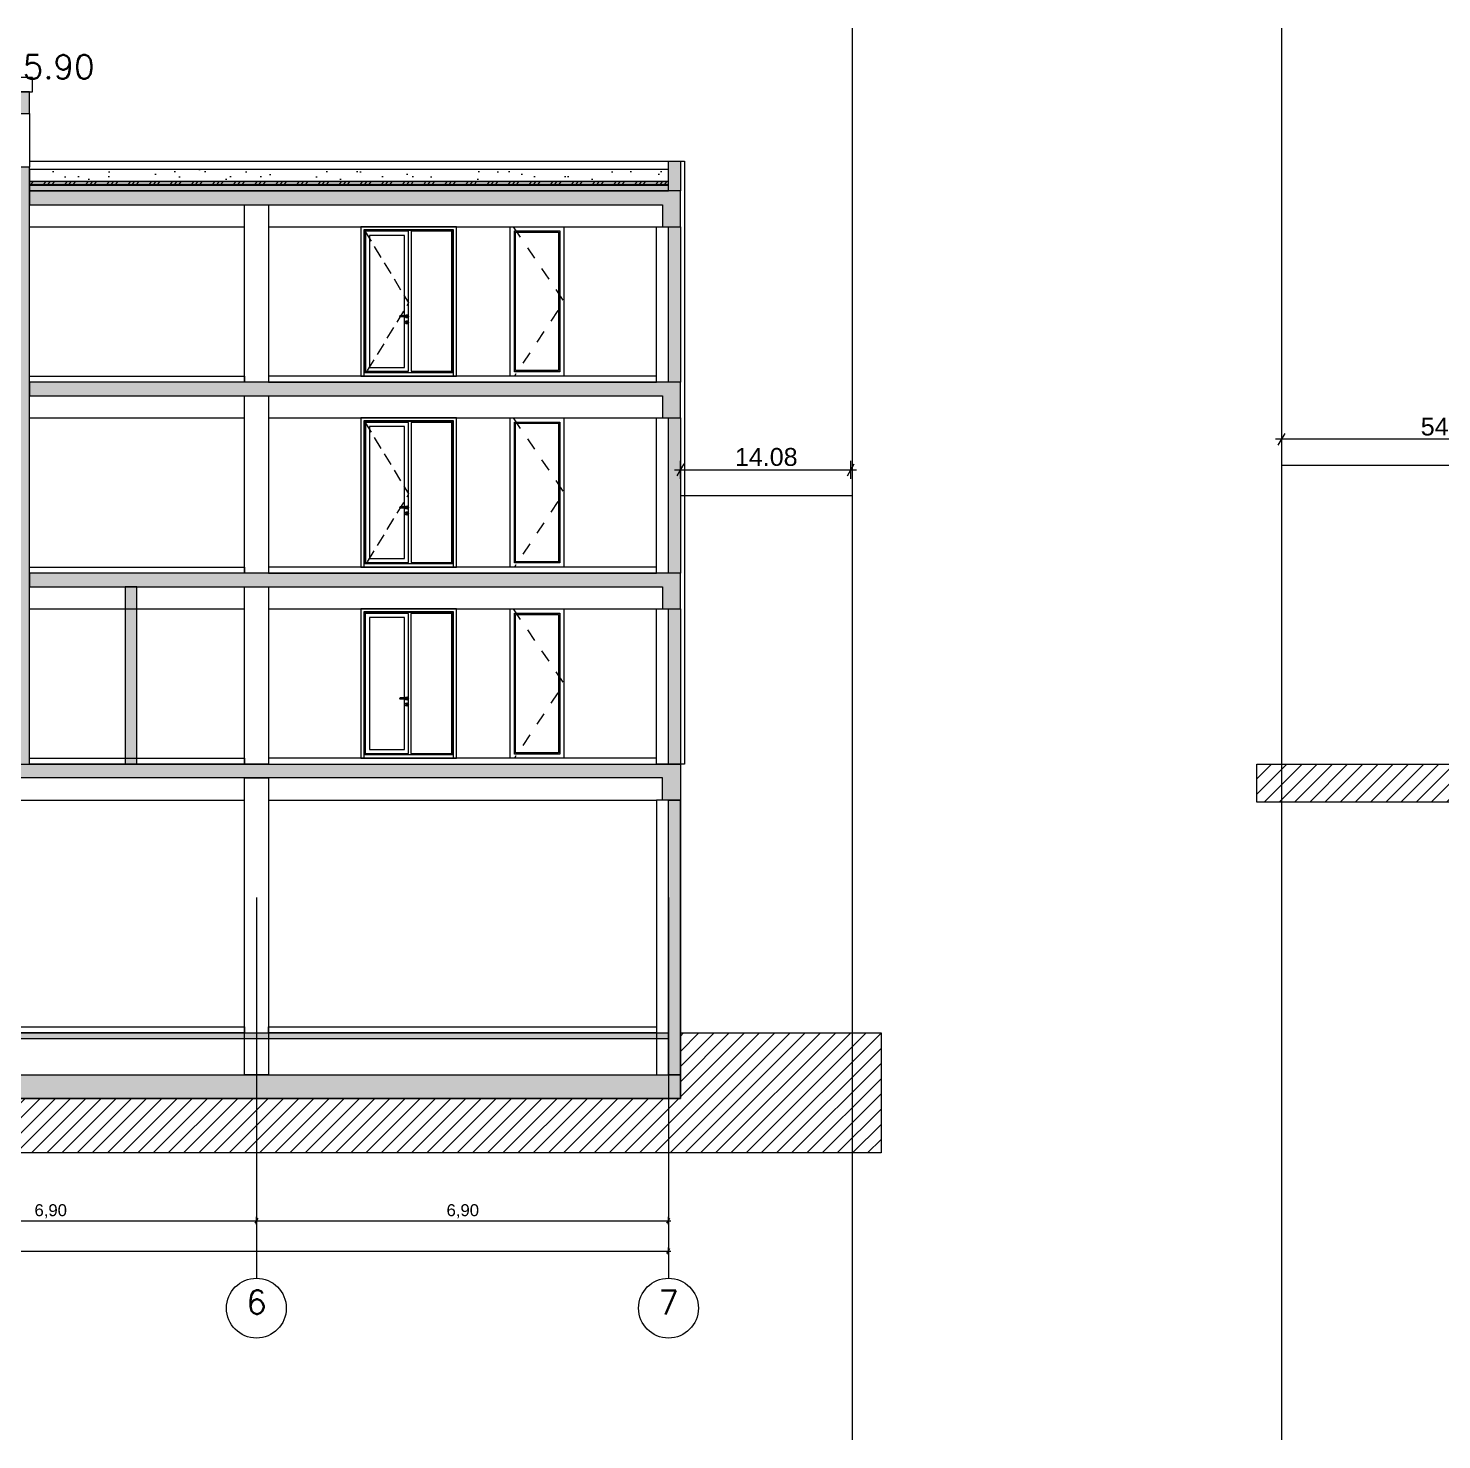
# Model space of a CAD drawing. Header units: metres. Extents: x 476297 to 476657, y 4620828 to 4621206.
# Drawn here: x 476564.01 to 476587.68, y 4621104.09 to 4621127.73 of the extents above; entities that cross this region are included whole.
import ezdxf

# ---------------------------------------------------------------- set-up
doc = ezdxf.new("R2010")
doc.units = ezdxf.units.M
doc.header["$MEASUREMENT"] = 0
doc.linetypes.add('Dashed', pattern=[0.423333, 0.211667, -0.211667])
doc.linetypes.add('Hidden Line', pattern=[0.3175, 0.211667, -0.105833])
for name, color, linetype in [('0_0 Architecture', 7, 'Continuous'), ('2D Drafting - General_Pen_No__250', 7, 'Continuous'), ('2D Drafting - General_Pen_No__250_Pen_No__7', 7, 'Continuous'), ('2D Drafting - General_Pen_No__7', 7, 'Continuous'), ('Annotation - Text_Pen_No__7', 7, 'Continuous'), ('gegmebi_Pen_No__7', 7, 'Continuous'), ('New2D Drafting - General_Pen_No__250', 7, 'Continuous'), ('New2D Drafting - General_Pen_No__250_Pen_No__7', 7, 'Continuous'), ('New2D Drafting - General_Pen_No__7', 7, 'Continuous'), ('Newgegmebi_Pen_No__7', 7, 'Continuous'), ('Newreg_nak', 7, 'Continuous'), ('NewStructural - Bearing', 7, 'Continuous'), ('zoma', 7, 'Continuous'), ('zoma_Pen_No__1', 7, 'Continuous'), ('zoma_Pen_No__5_Pen_No__5', 7, 'Continuous')]:
    doc.layers.add(name, color=color, linetype=linetype)
doc.styles.add('GENERATED_STYLE_2', font='arial.ttf')
doc.linetypes.add('Break', pattern='A,0,[1,A-1 áƒ¡áƒ\x90áƒ®áƒšáƒ˜ - áƒ›áƒ¨áƒ”áƒœáƒ”áƒ‘áƒšáƒ”áƒ‘áƒ¡1.Shx,S=0.015679,R=0,X=0,Y=0],-1.975557,0', length=1.975557)
doc.dimstyles.new('GENERATED_STYLE__1', dxfattribs={"dimtxt": 0.2, "dimasz": 0.064421, "dimexe": 0.18, "dimexo": 0.003, "dimgap": 0.09, "dimtad": 1, "dimtih": 1, "dimtoh": 1, "dimzin": 0, "dimdsep": 46, "dimtxsty": 'GENERATED_STYLE_2', "dimblk": 'ARROWHEAD_2', "dimblk1": 'ARROWHEAD_2', "dimblk2": 'ARROWHEAD_2', "dimcen": 0.09, "dimclrd": 142, "dimclre": 142, "dimclrt": 142, "dimadec": 0, "dimazin": 0, "dimtfac": 1, "dimtdec": 4, "dimtmove": 0, "dimatfit": 3, "dimfxl": 1, "dimtolj": 1, "dimtzin": 0, "dimarcsym": 0})
doc.dimstyles.new('GENERATED_STYLE__3', dxfattribs={"dimtxt": 0.3, "dimasz": 0.152, "dimexe": 0.18, "dimexo": 0.003, "dimgap": 0.09, "dimtad": 1, "dimtih": 1, "dimtoh": 1, "dimzin": 0, "dimdsep": 46, "dimtxsty": 'GENERATED_STYLE_2', "dimblk": 'ARROWHEAD_2', "dimblk1": 'ARROWHEAD_2', "dimblk2": 'ARROWHEAD_2', "dimcen": 0.09, "dimclrd": 1, "dimclre": 1, "dimclrt": 1, "dimadec": 0, "dimazin": 0, "dimtfac": 1, "dimtdec": 4, "dimtmove": 0, "dimatfit": 3, "dimfxl": 1, "dimtolj": 1, "dimtzin": 0, "dimarcsym": 0})
pattern_1 = [(45, (476844.52715, 4621385.79104), (-0.12727922, 0.12727922), [])]

# ---------------------------------------------------------------- blocks, each defined once
blk = doc.blocks.new('*D41', base_point=(476844.527, 4621385.791))
at = {"layer": 'zoma', "color": 142, "linetype": 'Continuous', "lineweight": 0, "transparency": 16777216}
for p, q in [((476533.355, 4621107.292), (476533.306, 4621107.207)), ((476533.331, 4621107.186), (476533.331, 4621107.313)), ((476574.706, 4621107.207), (476574.755, 4621107.292)), ((476574.731, 4621107.186), (476574.731, 4621107.313)), ((476533.289, 4621107.249), (476533.331, 4621107.249)), ((476533.331, 4621107.249), (476574.731, 4621107.249)), ((476574.731, 4621107.249), (476574.772, 4621107.249))]:
    blk.add_line(p, q, dxfattribs=at)
at = {"layer": 'zoma', "color": 142, "lineweight": 0, "transparency": 16777216, "insert": (476553.689, 4621107.289), "char_height": 0.2, "attachment_point": 7, "style": 'GENERATED_STYLE_2'}
blk.add_mtext('\\A1;{\\pql;\\fArial CYR|b0|i0|c204|p34;41,40}', dxfattribs=at)
blk = doc.blocks.new('ARROWHEAD_2')
at = {"color": 0, "linetype": 'Continuous', "lineweight": 0}
for p, q in [((0, 0), (-1, 0)), ((-0.38, -0.66), (0.38, 0.66))]:
    blk.add_line(p, q, dxfattribs=at)
blk = doc.blocks.new('*D46', base_point=(476844.527, 4621385.791))
at = {"layer": 'zoma', "color": 142, "linetype": 'Continuous', "lineweight": 0, "transparency": 16777216}
for p, q in [((476560.955, 4621107.8), (476560.906, 4621107.716)), ((476560.931, 4621107.694), (476560.931, 4621107.822)), ((476560.931, 4621107.758), (476567.831, 4621107.758)), ((476567.855, 4621107.8), (476567.806, 4621107.716)), ((476567.831, 4621107.694), (476567.831, 4621107.822))]:
    blk.add_line(p, q, dxfattribs=at)
at = {"layer": 'zoma', "color": 142, "lineweight": 0, "transparency": 16777216, "insert": (476564.115, 4621107.798), "char_height": 0.2, "attachment_point": 7, "style": 'GENERATED_STYLE_2'}
blk.add_mtext('\\A1;{\\pql;\\fArial CYR|b0|i0|c204|p34;6,90}', dxfattribs=at)
blk = doc.blocks.new('*D47', base_point=(476844.527, 4621385.791))
at = {"layer": 'zoma', "color": 142, "linetype": 'Continuous', "lineweight": 0, "transparency": 16777216}
for p, q in [((476567.855, 4621107.8), (476567.806, 4621107.716)), ((476567.831, 4621107.694), (476567.831, 4621107.822)), ((476567.831, 4621107.758), (476574.731, 4621107.758)), ((476574.706, 4621107.716), (476574.755, 4621107.8)), ((476574.731, 4621107.694), (476574.731, 4621107.822)), ((476574.731, 4621107.758), (476574.772, 4621107.758))]:
    blk.add_line(p, q, dxfattribs=at)
at = {"layer": 'zoma', "color": 142, "lineweight": 0, "transparency": 16777216, "insert": (476571.015, 4621107.798), "char_height": 0.2, "attachment_point": 7, "style": 'GENERATED_STYLE_2'}
blk.add_mtext('\\A1;{\\pql;\\fArial CYR|b0|i0|c204|p34;6,90}', dxfattribs=at)
blk = doc.blocks.new('*D100', base_point=(476844.527, 4621385.791))
at = {"layer": 'zoma', "color": 1, "linetype": 'Continuous', "lineweight": 0, "transparency": 16777216}
for p, q in [((476584.994, 4621120.844), (476584.896, 4621120.844)), ((476585.051, 4621120.944), (476584.936, 4621120.744)), ((476584.994, 4621120.994), (476584.994, 4621120.694)), ((476590.686, 4621120.844), (476584.994, 4621120.844)), ((476590.628, 4621120.744), (476590.743, 4621120.944)), ((476590.686, 4621120.994), (476590.686, 4621120.694)), ((476590.783, 4621120.844), (476590.686, 4621120.844))]:
    blk.add_line(p, q, dxfattribs=at)
at = {"layer": 'zoma', "color": 1, "lineweight": 0, "transparency": 16777216, "insert": (476587.327, 4621120.904), "char_height": 0.3, "attachment_point": 7, "style": 'GENERATED_STYLE_2'}
blk.add_mtext('\\A1;{\\pql;\\fArial CYR|b0|i0|c204|p34;54.31}', dxfattribs=at)
blk = doc.blocks.new('*D921', base_point=(476844.527, 4621385.791))
at = {"layer": 'zoma', "color": 1, "linetype": 'Continuous', "lineweight": 0, "transparency": 16777216}
for p, q in [((476574.833, 4621120.335), (476574.931, 4621120.335)), ((476574.988, 4621120.435), (476574.873, 4621120.235)), ((476574.931, 4621120.185), (476574.931, 4621120.485)), ((476574.931, 4621120.335), (476577.784, 4621120.335)), ((476577.726, 4621120.235), (476577.841, 4621120.435)), ((476577.784, 4621120.185), (476577.784, 4621120.485)), ((476577.784, 4621120.335), (476577.881, 4621120.335))]:
    blk.add_line(p, q, dxfattribs=at)
at = {"layer": 'zoma', "color": 1, "lineweight": 0, "transparency": 16777216, "insert": (476575.844, 4621120.395), "char_height": 0.3, "attachment_point": 7, "style": 'GENERATED_STYLE_2'}
blk.add_mtext('\\A1;{\\pql;\\fArial CYR|b0|i0|c204|p34;14.08}', dxfattribs=at)

msp = doc.modelspace()

# ---------------------------------------------------------------- hatches: boundary and pattern name
at = {"layer": '0_0 Architecture', "linetype": 'Continuous', "lineweight": 0}
h = msp.add_hatch(dxfattribs=at)
h.set_pattern_fill('CUT_STONE', style=0, pattern_type=2)
h.set_pattern_definition([(45, (476844.52715, 4621386.59104), (-0.25455844, 0.25455844), [0, -0.24, 0, -0.36]), (110, (476845.32715, 4621386.59104), (0.33828934, 0.12312725), [0, -0.176, 0, -0.304])])
h.paths.add_polyline_path([(476574.731, 4621125.363), (476564.031, 4621125.363), (476564.031, 4621125.163), (476574.731, 4621125.163)])
h = msp.add_hatch(dxfattribs=at)
h.set_pattern_fill('ALUMINUM', style=0, pattern_type=2)
h.set_pattern_definition([(45, (476844.52715, 4621385.79104), (-0.1767767, 0.1767767), []), (45, (476844.4918, 4621385.8264), (-0.1767767, 0.1767767), []), (45, (476844.45644, 4621385.86175), (-0.1767767, 0.1767767), [])])
h.paths.add_polyline_path([(476574.731, 4621125.163), (476564.031, 4621125.163), (476564.031, 4621125.113), (476574.731, 4621125.113)])
h = msp.add_hatch(dxfattribs=at)
h.set_pattern_fill('STRUCTURAL_CONCRETE', style=0, pattern_type=2)
h.set_pattern_definition([(0, (476844.52715, 4621385.79104), (0, 0.6235383), [0.06, -0.3]), (0, (476844.70715, 4621386.1028), (0, 0.6235383), [0.06, -0.3]), (60, (476844.52715, 4621385.79104), (-0.54, 0.3117692), [0.06, -0.3]), (60, (476844.88715, 4621385.79104), (-0.54, 0.3117692), [0.06, -0.3]), (120, (476844.58715, 4621385.79104), (0.54, 0.3117692), [0.06, -0.3]), (120, (476844.94715, 4621385.79104), (0.54, 0.3117692), [0.06, -0.3]), (0, (476844.52715, 4621385.85104), (0, 0.120000005), [0, -0.120000005, 0, -0.180000007]), (45, (476844.58715, 4621385.85104), (-0.084852817, 0.084852817), [0, -0.090000004, 0, -0.150000006])])
h.paths.add_polyline_path([(476574.731, 4621125.102), (476564.031, 4621125.102), (476564.031, 4621125.003), (476574.731, 4621125.003)])
msp.add_hatch(color=250, dxfattribs=at).paths.add_polyline_path([(476533.131, 4621109.803), (476533.131, 4621110.203), (476574.931, 4621110.203), (476574.931, 4621109.803)])
at = {"layer": '2D Drafting - General_Pen_No__250', "linetype": 'Continuous', "lineweight": 0}
for points in [[(476574.931, 4621124.403), (476574.931, 4621125.003), (476564.031, 4621125.003), (476564.031, 4621124.773), (476574.631, 4621124.773), (476574.631, 4621124.403)], [(476574.931, 4621121.203), (476574.931, 4621121.803), (476564.031, 4621121.803), (476564.031, 4621121.573), (476574.631, 4621121.573), (476574.631, 4621121.203)], [(476574.931, 4621118.003), (476574.931, 4621118.603), (476564.031, 4621118.603), (476564.031, 4621118.373), (476574.631, 4621118.373), (476574.631, 4621118.003)], [(476533.131, 4621115.403), (476574.931, 4621115.403), (476574.931, 4621115.173), (476574.931, 4621114.803), (476574.631, 4621114.803), (476574.631, 4621115.173), (476533.431, 4621115.173), (476533.431, 4621114.803), (476533.131, 4621114.803)], [(476533.331, 4621110.903), (476574.731, 4621110.903), (476574.731, 4621110.803), (476533.331, 4621110.803)]]:
    msp.add_hatch(color=7, dxfattribs=at).paths.add_polyline_path(points)
at = {"layer": '2D Drafting - General_Pen_No__250_Pen_No__7', "linetype": 'Continuous', "lineweight": 0}
msp.add_hatch(color=7, dxfattribs=at).paths.add_polyline_path([(476574.931, 4621125.003), (476574.731, 4621125.003), (476574.731, 4621125.503), (476574.931, 4621125.503)])
at = {"layer": 'New2D Drafting - General_Pen_No__250', "linetype": 'Continuous', "lineweight": 0}
for color, points in [(7, [(476564.031, 4621126.303), (476564.031, 4621126.664), (476563.831, 4621126.664), (476563.831, 4621126.303)]), (7, [(476564.031, 4621115.402), (476564.031, 4621125.403), (476563.831, 4621125.403), (476563.831, 4621115.402)]), (7, [(476574.731, 4621124.403), (476574.931, 4621124.403), (476574.931, 4621121.803), (476574.731, 4621121.803)]), (7, [(476574.731, 4621121.203), (476574.931, 4621121.203), (476574.931, 4621118.603), (476574.731, 4621118.603)]), (7, [(476565.631, 4621115.403), (476565.831, 4621115.403), (476565.831, 4621118.373), (476565.631, 4621118.373)]), (7, [(476574.731, 4621118.003), (476574.931, 4621118.003), (476574.931, 4621115.402), (476574.731, 4621115.402)]), (154, [(476574.731, 4621114.803), (476574.931, 4621114.803), (476574.931, 4621110.203), (476574.731, 4621110.203)])]:
    msp.add_hatch(color=color, dxfattribs=at).paths.add_polyline_path(points)
at = {"layer": 'New2D Drafting - General_Pen_No__250_Pen_No__7', "linetype": 'Continuous', "lineweight": 0}
h = msp.add_hatch(dxfattribs=at)
h.set_pattern_fill('BATT_INSULATION', style=0, pattern_type=2)
h.set_pattern_definition([(60, (476844.52715, 4621385.791044), (-0.038971143, 0.0225), []), (122.833095, (476844.52715, 4621385.791044), (0.0368060797, 0.01875), [])])
h.paths.add_polyline_path([(476564.031, 4621125.102), (476574.731, 4621125.102), (476574.731, 4621125.113), (476564.031, 4621125.113)])
at = {"layer": 'New2D Drafting - General_Pen_No__7', "linetype": 'Continuous', "lineweight": 0}
h = msp.add_hatch(dxfattribs=at)
h.set_pattern_fill('MASONRY_BLOCK', style=0, pattern_type=2)
h.set_pattern_definition(pattern_1)
h.paths.add_polyline_path([(476584.585, 4621115.403), (476590.685, 4621115.403), (476590.685, 4621109.803), (476599.236, 4621109.803), (476599.236, 4621109.003), (476601.936, 4621109.003), (476601.936, 4621109.803), (476608.385, 4621109.803), (476608.385, 4621110.903), (476614.673, 4621110.903), (476614.673, 4621110.399), (476608.985, 4621110.399), (476608.985, 4621109.3), (476602.575, 4621109.303), (476602.575, 4621108.462), (476598.595, 4621108.463), (476598.596, 4621109.213), (476590.046, 4621109.216), (476590.048, 4621114.766), (476584.585, 4621114.768)])
h = msp.add_hatch(dxfattribs=at)
h.set_pattern_fill('MASONRY_BLOCK', style=0, pattern_type=2)
h.set_pattern_definition(pattern_1)
h.paths.add_polyline_path([(476529.546, 4621108.893), (476529.546, 4621110.903), (476533.131, 4621110.903), (476533.131, 4621109.803), (476541.288, 4621109.803), (476542.931, 4621109.803), (476545.63, 4621109.803), (476562.431, 4621109.803), (476574.931, 4621109.803), (476574.931, 4621110.903), (476578.291, 4621110.903), (476578.291, 4621108.893)])

# ---------------------------------------------------------------- linework, layer by layer
at = {"layer": '0_0 Architecture', "color": 7, "linetype": 'Continuous', "lineweight": 0, "flags": 128}
for points in [[(476574.731, 4621125.363), (476564.031, 4621125.363), (476564.031, 4621125.163), (476574.731, 4621125.163)], [(476574.731, 4621125.163), (476564.031, 4621125.163), (476564.031, 4621125.113), (476574.731, 4621125.113)], [(476574.731, 4621125.102), (476564.031, 4621125.102), (476564.031, 4621125.003), (476574.731, 4621125.003)], [(476533.131, 4621109.803), (476533.131, 4621110.203), (476574.931, 4621110.203), (476574.931, 4621109.803)]]:
    msp.add_lwpolyline(points, close=True, dxfattribs=at)
at = {"layer": '2D Drafting - General_Pen_No__250', "color": 7, "linetype": 'Continuous', "lineweight": 0, "flags": 128}
for points in [[(476574.931, 4621124.403), (476574.931, 4621125.003), (476564.031, 4621125.003), (476564.031, 4621124.773), (476574.631, 4621124.773), (476574.631, 4621124.403)], [(476574.931, 4621121.203), (476574.931, 4621121.803), (476564.031, 4621121.803), (476564.031, 4621121.573), (476574.631, 4621121.573), (476574.631, 4621121.203)], [(476574.931, 4621118.003), (476574.931, 4621118.603), (476564.031, 4621118.603), (476564.031, 4621118.373), (476574.631, 4621118.373), (476574.631, 4621118.003)], [(476533.131, 4621115.403), (476574.931, 4621115.403), (476574.931, 4621115.173), (476574.931, 4621114.803), (476574.631, 4621114.803), (476574.631, 4621115.173), (476533.431, 4621115.173), (476533.431, 4621114.803), (476533.131, 4621114.803)], [(476533.331, 4621110.903), (476574.731, 4621110.903), (476574.731, 4621110.803), (476533.331, 4621110.803)]]:
    msp.add_lwpolyline(points, close=True, dxfattribs=at)
at = {"layer": '2D Drafting - General_Pen_No__250_Pen_No__7', "color": 7, "linetype": 'Continuous', "lineweight": 0, "flags": 128}
msp.add_lwpolyline([(476574.931, 4621125.003), (476574.731, 4621125.003), (476574.731, 4621125.503), (476574.931, 4621125.503)], close=True, dxfattribs=at)
at = {"layer": '2D Drafting - General_Pen_No__7', "color": 252, "linetype": 'Continuous', "lineweight": 0, "flags": 128}
for points in [[(476569.58, 4621121.903), (476571.18, 4621121.903), (476571.18, 4621124.403), (476569.58, 4621124.403)], [(476569.58, 4621124.403), (476569.58, 4621121.903)], [(476569.58, 4621118.703), (476571.18, 4621118.703), (476571.18, 4621121.203), (476569.58, 4621121.203)], [(476569.58, 4621121.203), (476569.58, 4621118.703)], [(476569.583, 4621115.504), (476571.179, 4621115.504), (476571.179, 4621118.004), (476569.579, 4621118.004)], [(476569.579, 4621118.004), (476569.579, 4621115.504), (476569.583, 4621115.504)]]:
    msp.add_lwpolyline(points, dxfattribs=at)
for points in [[(476571.13, 4621124.353), (476569.63, 4621124.353), (476569.63, 4621121.903), (476571.13, 4621121.903)], [(476571.12, 4621124.343), (476569.64, 4621124.343), (476569.64, 4621121.963), (476571.12, 4621121.963)], [(476570.38, 4621124.328), (476569.655, 4621124.328), (476569.655, 4621121.983), (476570.38, 4621121.983)], [(476571.105, 4621124.328), (476570.42, 4621124.328), (476570.42, 4621121.983), (476571.105, 4621121.983)], [(476572.08, 4621124.403), (476572.98, 4621124.403), (476572.98, 4621121.903), (476572.08, 4621121.903)], [(476572.15, 4621124.333), (476572.91, 4621124.333), (476572.91, 4621121.973), (476572.15, 4621121.973)], [(476572.17, 4621124.313), (476572.89, 4621124.313), (476572.89, 4621121.994), (476572.17, 4621121.994)], [(476570.31, 4621124.258), (476569.725, 4621124.258), (476569.725, 4621122.048), (476570.31, 4621122.048)], [(476571.13, 4621121.153), (476569.63, 4621121.153), (476569.63, 4621118.703), (476571.13, 4621118.703)], [(476571.12, 4621121.143), (476569.64, 4621121.143), (476569.64, 4621118.763), (476571.12, 4621118.763)], [(476570.38, 4621121.128), (476569.655, 4621121.128), (476569.655, 4621118.783), (476570.38, 4621118.783)], [(476570.31, 4621121.058), (476569.725, 4621121.058), (476569.725, 4621118.848), (476570.31, 4621118.848)], [(476571.105, 4621121.128), (476570.42, 4621121.128), (476570.42, 4621118.783), (476571.105, 4621118.783)], [(476572.08, 4621121.203), (476572.98, 4621121.203), (476572.98, 4621118.703), (476572.08, 4621118.703)], [(476572.15, 4621121.133), (476572.91, 4621121.133), (476572.91, 4621118.773), (476572.15, 4621118.773)], [(476572.17, 4621121.113), (476572.89, 4621121.113), (476572.89, 4621118.794), (476572.17, 4621118.794)], [(476571.129, 4621117.954), (476569.629, 4621117.954), (476569.629, 4621115.504), (476571.129, 4621115.504)], [(476571.119, 4621117.944), (476569.639, 4621117.944), (476569.639, 4621115.564), (476571.119, 4621115.564)], [(476570.379, 4621117.929), (476569.654, 4621117.929), (476569.654, 4621115.584), (476570.379, 4621115.584)], [(476571.104, 4621117.929), (476570.419, 4621117.929), (476570.419, 4621115.584), (476571.104, 4621115.584)], [(476572.08, 4621118.003), (476572.98, 4621118.003), (476572.98, 4621115.503), (476572.08, 4621115.503)], [(476572.15, 4621117.933), (476572.91, 4621117.933), (476572.91, 4621115.573), (476572.15, 4621115.573)], [(476570.309, 4621117.859), (476569.724, 4621117.859), (476569.724, 4621115.649), (476570.309, 4621115.649)], [(476572.17, 4621117.913), (476572.89, 4621117.913), (476572.89, 4621115.594), (476572.17, 4621115.594)]]:
    msp.add_lwpolyline(points, close=True, dxfattribs=at)
at = {"layer": '2D Drafting - General_Pen_No__7', "color": 252, "linetype": 'Hidden Line', "lineweight": 0, "flags": 128}
for points in [[(476569.64, 4621124.343), (476570.38, 4621123.129), (476569.631, 4621121.904)], [(476569.64, 4621121.143), (476570.38, 4621119.929), (476569.631, 4621118.705)]]:
    msp.add_lwpolyline(points, dxfattribs=at)
at = {"layer": '2D Drafting - General_Pen_No__7', "color": 252, "linetype": 'Dashed', "lineweight": 0, "flags": 128}
for points in [[(476572.131, 4621124.403), (476572.979, 4621123.154), (476572.152, 4621121.904)], [(476572.131, 4621121.203), (476572.979, 4621119.954), (476572.152, 4621118.704)], [(476572.131, 4621118.003), (476572.979, 4621116.754), (476572.152, 4621115.504)]]:
    msp.add_lwpolyline(points, dxfattribs=at)
at = {"layer": 'gegmebi_Pen_No__7', "color": 7, "linetype": 'Continuous', "lineweight": 0}
msp.add_line((476564.031, 4621125.502), (476574.931, 4621125.502), dxfattribs=at)
at = {"layer": 'gegmebi_Pen_No__7', "color": 7, "linetype": 'Continuous', "lineweight": 0, "flags": 128}
for points in [[(476567.631, 4621121.803), (476564.031, 4621121.803), (476564.031, 4621121.903), (476567.631, 4621121.903)], [(476568.031, 4621121.803), (476574.531, 4621121.803), (476574.531, 4621121.903), (476568.031, 4621121.903)], [(476567.631, 4621118.603), (476564.031, 4621118.603), (476564.031, 4621118.703), (476567.631, 4621118.703)], [(476568.031, 4621118.603), (476574.531, 4621118.603), (476574.531, 4621118.703), (476568.031, 4621118.703)], [(476567.631, 4621115.402), (476564.031, 4621115.402), (476564.031, 4621115.502), (476567.631, 4621115.502)], [(476568.031, 4621115.403), (476574.531, 4621115.403), (476574.531, 4621115.503), (476568.031, 4621115.503)], [(476567.631, 4621110.903), (476561.131, 4621110.903), (476561.131, 4621111.003), (476567.631, 4621111.003)], [(476574.531, 4621110.903), (476568.031, 4621110.903), (476568.031, 4621111.003), (476574.531, 4621111.003)]]:
    msp.add_lwpolyline(points, close=True, dxfattribs=at)
at = {"layer": 'New2D Drafting - General_Pen_No__250', "color": 7, "linetype": 'Continuous', "lineweight": 0, "flags": 128}
for points in [[(476564.031, 4621126.303), (476564.031, 4621126.664), (476563.831, 4621126.664), (476563.831, 4621126.303)], [(476564.031, 4621115.402), (476564.031, 4621125.403), (476563.831, 4621125.403), (476563.831, 4621115.402)], [(476574.731, 4621124.403), (476574.931, 4621124.403), (476574.931, 4621121.803), (476574.731, 4621121.803)], [(476574.731, 4621121.203), (476574.931, 4621121.203), (476574.931, 4621118.603), (476574.731, 4621118.603)], [(476565.631, 4621115.403), (476565.831, 4621115.403), (476565.831, 4621118.373), (476565.631, 4621118.373)], [(476574.731, 4621118.003), (476574.931, 4621118.003), (476574.931, 4621115.402), (476574.731, 4621115.402)], [(476574.731, 4621114.803), (476574.931, 4621114.803), (476574.931, 4621110.203), (476574.731, 4621110.203)]]:
    msp.add_lwpolyline(points, close=True, dxfattribs=at)
at = {"layer": 'New2D Drafting - General_Pen_No__250_Pen_No__7', "color": 7, "linetype": 'Continuous', "lineweight": 0, "flags": 128}
msp.add_lwpolyline([(476564.031, 4621125.102), (476574.731, 4621125.102), (476574.731, 4621125.113), (476564.031, 4621125.113)], close=True, dxfattribs=at)
at = {"layer": 'New2D Drafting - General_Pen_No__7', "color": 7, "linetype": 'Continuous', "lineweight": 0, "flags": 128}
for points in [[(476584.585, 4621115.403), (476590.685, 4621115.403), (476590.685, 4621109.803), (476599.236, 4621109.803), (476599.236, 4621109.003), (476601.936, 4621109.003), (476601.936, 4621109.803), (476608.385, 4621109.803), (476608.385, 4621110.903), (476614.673, 4621110.903), (476614.673, 4621110.399), (476608.985, 4621110.399), (476608.985, 4621109.3), (476602.575, 4621109.303), (476602.575, 4621108.462), (476598.595, 4621108.463), (476598.596, 4621109.213), (476590.046, 4621109.216), (476590.048, 4621114.766), (476584.585, 4621114.768)], [(476529.546, 4621108.893), (476529.546, 4621110.903), (476533.131, 4621110.903), (476533.131, 4621109.803), (476541.288, 4621109.803), (476542.931, 4621109.803), (476545.63, 4621109.803), (476562.431, 4621109.803), (476574.931, 4621109.803), (476574.931, 4621110.903), (476578.291, 4621110.903), (476578.291, 4621108.893)]]:
    msp.add_lwpolyline(points, close=True, dxfattribs=at)
at = {"layer": 'Newgegmebi_Pen_No__7', "color": 251, "linetype": 'Continuous', "lineweight": 0}
for p, q in [((476564.031, 4621124.403), (476567.631, 4621124.403)), ((476568.031, 4621124.403), (476574.531, 4621124.403)), ((476564.031, 4621121.203), (476567.631, 4621121.203)), ((476568.031, 4621121.203), (476574.531, 4621121.203)), ((476564.031, 4621118.003), (476567.631, 4621118.003)), ((476568.031, 4621118.003), (476574.531, 4621118.003)), ((476561.131, 4621114.803), (476567.631, 4621114.803)), ((476568.031, 4621114.803), (476574.531, 4621114.803))]:
    msp.add_line(p, q, dxfattribs=at)
at = {"layer": 'Newgegmebi_Pen_No__7', "color": 7, "linetype": 'Continuous', "lineweight": 0}
for points in [[(476564.031, 4621125.403), (476563.831, 4621125.403), (476563.831, 4621126.303), (476564.031, 4621126.303)], [(476568.031, 4621121.803), (476567.631, 4621121.803), (476567.631, 4621124.773), (476568.031, 4621124.773)], [(476574.931, 4621121.803), (476574.531, 4621121.803), (476574.531, 4621124.403), (476574.931, 4621124.403)], [(476568.031, 4621118.603), (476567.631, 4621118.603), (476567.631, 4621121.573), (476568.031, 4621121.573)], [(476574.931, 4621118.603), (476574.531, 4621118.603), (476574.531, 4621121.203), (476574.931, 4621121.203)], [(476568.031, 4621115.402), (476567.631, 4621115.402), (476567.631, 4621118.373), (476568.031, 4621118.373)], [(476574.931, 4621115.402), (476574.531, 4621115.402), (476574.531, 4621118.003), (476574.931, 4621118.003)], [(476568.031, 4621110.203), (476567.631, 4621110.203), (476567.631, 4621115.173), (476568.031, 4621115.173)], [(476574.531, 4621110.203), (476574.931, 4621110.203), (476574.931, 4621114.803), (476574.531, 4621114.803)]]:
    msp.add_lwpolyline(points, close=True, dxfattribs=at)
at = {"layer": 'Newreg_nak', "color": 7, "linetype": 'Continuous', "lineweight": 0, "flags": 128}
msp.add_lwpolyline([(476574.931, 4621125.502), (476575.001, 4621125.502), (476575.001, 4621115.402), (476574.931, 4621115.402)], dxfattribs=at)
at = {"layer": 'NewStructural - Bearing', "color": 1, "linetype": 'Continuous', "lineweight": 0}
for p, q in [((476577.804, 4621127.728), (476577.804, 4621104.091)), ((476584.994, 4621127.728), (476584.994, 4621104.091))]:
    msp.add_line(p, q, dxfattribs=at)
at = {"layer": 'NewStructural - Bearing', "color": 252, "linetype": 'Continuous', "lineweight": 0}
for p, q in [((476570.232, 4621122.91), (476570.229, 4621122.903)), ((476570.229, 4621122.903), (476570.232, 4621122.896)), ((476570.233, 4621122.91), (476570.231, 4621122.903)), ((476570.231, 4621122.903), (476570.233, 4621122.896)), ((476570.239, 4621122.913), (476570.232, 4621122.91)), ((476570.232, 4621122.896), (476570.239, 4621122.893)), ((476570.238, 4621122.91), (476570.236, 4621122.903)), ((476570.236, 4621122.903), (476570.238, 4621122.896)), ((476570.24, 4621122.913), (476570.239, 4621122.913)), ((476570.24, 4621122.893), (476570.239, 4621122.893)), ((476570.243, 4621122.913), (476570.24, 4621122.913)), ((476570.243, 4621122.893), (476570.24, 4621122.893)), ((476570.248, 4621122.913), (476570.243, 4621122.913)), ((476570.248, 4621122.893), (476570.243, 4621122.893)), ((476570.245, 4621122.91), (476570.244, 4621122.903)), ((476570.244, 4621122.903), (476570.245, 4621122.896)), ((476570.254, 4621122.913), (476570.248, 4621122.913)), ((476570.254, 4621122.893), (476570.248, 4621122.893)), ((476570.334, 4621122.913), (476570.254, 4621122.913)), ((476570.334, 4621122.893), (476570.254, 4621122.893)), ((476570.325, 4621122.913), (476570.326, 4621122.917)), ((476570.326, 4621122.89), (476570.325, 4621122.893)), ((476570.326, 4621122.917), (476570.335, 4621122.926)), ((476570.335, 4621122.88), (476570.326, 4621122.89)), ((476570.34, 4621122.913), (476570.334, 4621122.913)), ((476570.34, 4621122.893), (476570.334, 4621122.893)), ((476570.335, 4621122.926), (476570.349, 4621122.93)), ((476570.345, 4621122.913), (476570.34, 4621122.913)), ((476570.345, 4621122.893), (476570.34, 4621122.893)), ((476570.342, 4621122.91), (476570.344, 4621122.903)), ((476570.344, 4621122.903), (476570.342, 4621122.896)), ((476570.348, 4621122.913), (476570.345, 4621122.913)), ((476570.348, 4621122.893), (476570.345, 4621122.893)), ((476570.349, 4621122.913), (476570.348, 4621122.913)), ((476570.349, 4621122.893), (476570.348, 4621122.893)), ((476570.349, 4621122.93), (476570.362, 4621122.926)), ((476570.349, 4621122.913), (476570.356, 4621122.91)), ((476570.356, 4621122.896), (476570.349, 4621122.893)), ((476570.35, 4621122.91), (476570.352, 4621122.903)), ((476570.352, 4621122.903), (476570.35, 4621122.896)), ((476570.354, 4621122.91), (476570.357, 4621122.903)), ((476570.357, 4621122.903), (476570.354, 4621122.896)), ((476570.356, 4621122.91), (476570.359, 4621122.903)), ((476570.359, 4621122.903), (476570.356, 4621122.896)), ((476570.362, 4621122.926), (476570.372, 4621122.917)), ((476570.372, 4621122.89), (476570.362, 4621122.88)), ((476570.372, 4621122.917), (476570.376, 4621122.903)), ((476570.376, 4621122.903), (476570.372, 4621122.89)), ((476570.322, 4621122.803), (476570.326, 4621122.817)), ((476570.326, 4621122.79), (476570.322, 4621122.803)), ((476570.326, 4621122.817), (476570.335, 4621122.826)), ((476570.335, 4621122.78), (476570.326, 4621122.79)), ((476570.349, 4621122.876), (476570.335, 4621122.88)), ((476570.335, 4621122.826), (476570.349, 4621122.83)), ((476570.349, 4621122.776), (476570.335, 4621122.78)), ((476570.342, 4621122.815), (476570.341, 4621122.813)), ((476570.341, 4621122.813), (476570.344, 4621122.808)), ((476570.342, 4621122.815), (476570.344, 4621122.818)), ((476570.349, 4621122.821), (476570.344, 4621122.818)), ((476570.344, 4621122.808), (476570.344, 4621122.806)), ((476570.344, 4621122.806), (476570.344, 4621122.803)), ((476570.344, 4621122.803), (476570.344, 4621122.8)), ((476570.344, 4621122.8), (476570.344, 4621122.794)), ((476570.344, 4621122.794), (476570.344, 4621122.791)), ((476570.344, 4621122.791), (476570.345, 4621122.787)), ((476570.345, 4621122.787), (476570.349, 4621122.786)), ((476570.362, 4621122.88), (476570.349, 4621122.876)), ((476570.349, 4621122.83), (476570.362, 4621122.826)), ((476570.354, 4621122.818), (476570.349, 4621122.821)), ((476570.349, 4621122.786), (476570.353, 4621122.787)), ((476570.362, 4621122.78), (476570.349, 4621122.776)), ((476570.353, 4621122.787), (476570.354, 4621122.791)), ((476570.356, 4621122.815), (476570.354, 4621122.818)), ((476570.354, 4621122.808), (476570.356, 4621122.813)), ((476570.354, 4621122.806), (476570.354, 4621122.808)), ((476570.354, 4621122.806), (476570.354, 4621122.803)), ((476570.354, 4621122.803), (476570.354, 4621122.8)), ((476570.354, 4621122.8), (476570.354, 4621122.794)), ((476570.354, 4621122.794), (476570.354, 4621122.791)), ((476570.356, 4621122.815), (476570.356, 4621122.813)), ((476570.362, 4621122.826), (476570.372, 4621122.817)), ((476570.372, 4621122.79), (476570.362, 4621122.78)), ((476570.372, 4621122.817), (476570.376, 4621122.803)), ((476570.376, 4621122.803), (476570.372, 4621122.79)), ((476570.232, 4621119.71), (476570.229, 4621119.703)), ((476570.229, 4621119.703), (476570.232, 4621119.696)), ((476570.233, 4621119.71), (476570.231, 4621119.703)), ((476570.231, 4621119.703), (476570.233, 4621119.696)), ((476570.239, 4621119.713), (476570.232, 4621119.71)), ((476570.232, 4621119.696), (476570.239, 4621119.693)), ((476570.238, 4621119.71), (476570.236, 4621119.703)), ((476570.236, 4621119.703), (476570.238, 4621119.696)), ((476570.24, 4621119.713), (476570.239, 4621119.713)), ((476570.24, 4621119.693), (476570.239, 4621119.693)), ((476570.243, 4621119.713), (476570.24, 4621119.713)), ((476570.243, 4621119.693), (476570.24, 4621119.693)), ((476570.248, 4621119.713), (476570.243, 4621119.713)), ((476570.248, 4621119.693), (476570.243, 4621119.693)), ((476570.245, 4621119.71), (476570.244, 4621119.703)), ((476570.244, 4621119.703), (476570.245, 4621119.696)), ((476570.254, 4621119.713), (476570.248, 4621119.713)), ((476570.254, 4621119.693), (476570.248, 4621119.693)), ((476570.334, 4621119.713), (476570.254, 4621119.713)), ((476570.334, 4621119.693), (476570.254, 4621119.693)), ((476570.322, 4621119.603), (476570.326, 4621119.617)), ((476570.326, 4621119.59), (476570.322, 4621119.603)), ((476570.325, 4621119.713), (476570.326, 4621119.717)), ((476570.326, 4621119.69), (476570.325, 4621119.693)), ((476570.326, 4621119.717), (476570.335, 4621119.727)), ((476570.335, 4621119.68), (476570.326, 4621119.69)), ((476570.326, 4621119.617), (476570.335, 4621119.627)), ((476570.335, 4621119.58), (476570.326, 4621119.59)), ((476570.34, 4621119.713), (476570.334, 4621119.713)), ((476570.34, 4621119.693), (476570.334, 4621119.693)), ((476570.335, 4621119.727), (476570.349, 4621119.73)), ((476570.349, 4621119.676), (476570.335, 4621119.68)), ((476570.335, 4621119.627), (476570.349, 4621119.63)), ((476570.349, 4621119.576), (476570.335, 4621119.58)), ((476570.345, 4621119.713), (476570.34, 4621119.713)), ((476570.345, 4621119.693), (476570.34, 4621119.693)), ((476570.342, 4621119.615), (476570.341, 4621119.613)), ((476570.341, 4621119.613), (476570.344, 4621119.608)), ((476570.342, 4621119.71), (476570.344, 4621119.703)), ((476570.344, 4621119.703), (476570.342, 4621119.696)), ((476570.342, 4621119.615), (476570.344, 4621119.618)), ((476570.349, 4621119.621), (476570.344, 4621119.618)), ((476570.344, 4621119.608), (476570.344, 4621119.606)), ((476570.344, 4621119.606), (476570.344, 4621119.603)), ((476570.344, 4621119.603), (476570.344, 4621119.6)), ((476570.344, 4621119.6), (476570.344, 4621119.595)), ((476570.344, 4621119.595), (476570.344, 4621119.591)), ((476570.344, 4621119.591), (476570.345, 4621119.587)), ((476570.348, 4621119.713), (476570.345, 4621119.713)), ((476570.348, 4621119.693), (476570.345, 4621119.693)), ((476570.345, 4621119.587), (476570.349, 4621119.586)), ((476570.349, 4621119.713), (476570.348, 4621119.713)), ((476570.349, 4621119.693), (476570.348, 4621119.693)), ((476570.349, 4621119.73), (476570.362, 4621119.727)), ((476570.349, 4621119.713), (476570.356, 4621119.71)), ((476570.356, 4621119.696), (476570.349, 4621119.693)), ((476570.362, 4621119.68), (476570.349, 4621119.676)), ((476570.349, 4621119.63), (476570.362, 4621119.627)), ((476570.354, 4621119.618), (476570.349, 4621119.621)), ((476570.349, 4621119.586), (476570.353, 4621119.587)), ((476570.362, 4621119.58), (476570.349, 4621119.576)), ((476570.35, 4621119.71), (476570.352, 4621119.703)), ((476570.352, 4621119.703), (476570.35, 4621119.696)), ((476570.353, 4621119.587), (476570.354, 4621119.591)), ((476570.354, 4621119.71), (476570.357, 4621119.703)), ((476570.357, 4621119.703), (476570.354, 4621119.696)), ((476570.356, 4621119.615), (476570.354, 4621119.618)), ((476570.354, 4621119.608), (476570.356, 4621119.613)), ((476570.354, 4621119.606), (476570.354, 4621119.608)), ((476570.354, 4621119.606), (476570.354, 4621119.603)), ((476570.354, 4621119.603), (476570.354, 4621119.6)), ((476570.354, 4621119.6), (476570.354, 4621119.595)), ((476570.354, 4621119.595), (476570.354, 4621119.591)), ((476570.356, 4621119.71), (476570.359, 4621119.703)), ((476570.359, 4621119.703), (476570.356, 4621119.696)), ((476570.356, 4621119.615), (476570.356, 4621119.613)), ((476570.362, 4621119.727), (476570.372, 4621119.717)), ((476570.372, 4621119.69), (476570.362, 4621119.68)), ((476570.362, 4621119.627), (476570.372, 4621119.617)), ((476570.372, 4621119.59), (476570.362, 4621119.58)), ((476570.372, 4621119.717), (476570.376, 4621119.703)), ((476570.376, 4621119.703), (476570.372, 4621119.69)), ((476570.372, 4621119.617), (476570.376, 4621119.603)), ((476570.376, 4621119.603), (476570.372, 4621119.59)), ((476570.231, 4621116.511), (476570.228, 4621116.504)), ((476570.228, 4621116.504), (476570.231, 4621116.496)), ((476570.232, 4621116.511), (476570.23, 4621116.504)), ((476570.23, 4621116.504), (476570.232, 4621116.496)), ((476570.238, 4621116.514), (476570.231, 4621116.511)), ((476570.237, 4621116.511), (476570.235, 4621116.504)), ((476570.235, 4621116.504), (476570.237, 4621116.496)), ((476570.239, 4621116.514), (476570.238, 4621116.514)), ((476570.242, 4621116.514), (476570.239, 4621116.514)), ((476570.247, 4621116.514), (476570.242, 4621116.514)), ((476570.244, 4621116.511), (476570.243, 4621116.504)), ((476570.243, 4621116.504), (476570.244, 4621116.496)), ((476570.253, 4621116.514), (476570.247, 4621116.514)), ((476570.333, 4621116.514), (476570.253, 4621116.514)), ((476570.324, 4621116.517), (476570.334, 4621116.527)), ((476570.324, 4621116.514), (476570.324, 4621116.517)), ((476570.339, 4621116.514), (476570.333, 4621116.514)), ((476570.334, 4621116.527), (476570.348, 4621116.531)), ((476570.343, 4621116.514), (476570.339, 4621116.514)), ((476570.341, 4621116.511), (476570.342, 4621116.504)), ((476570.342, 4621116.504), (476570.341, 4621116.496)), ((476570.347, 4621116.514), (476570.343, 4621116.514)), ((476570.348, 4621116.514), (476570.347, 4621116.514)), ((476570.348, 4621116.531), (476570.361, 4621116.527)), ((476570.348, 4621116.514), (476570.355, 4621116.511)), ((476570.349, 4621116.511), (476570.351, 4621116.504)), ((476570.351, 4621116.504), (476570.349, 4621116.496)), ((476570.353, 4621116.511), (476570.356, 4621116.504)), ((476570.356, 4621116.504), (476570.353, 4621116.496)), ((476570.355, 4621116.511), (476570.358, 4621116.504)), ((476570.358, 4621116.504), (476570.355, 4621116.496)), ((476570.361, 4621116.527), (476570.371, 4621116.517)), ((476570.371, 4621116.517), (476570.375, 4621116.504)), ((476570.375, 4621116.504), (476570.371, 4621116.49)), ((476570.231, 4621116.496), (476570.238, 4621116.494)), ((476570.239, 4621116.494), (476570.238, 4621116.494)), ((476570.242, 4621116.494), (476570.239, 4621116.494)), ((476570.247, 4621116.494), (476570.242, 4621116.494)), ((476570.253, 4621116.494), (476570.247, 4621116.494)), ((476570.333, 4621116.494), (476570.253, 4621116.494)), ((476570.321, 4621116.404), (476570.324, 4621116.417)), ((476570.324, 4621116.39), (476570.321, 4621116.404)), ((476570.324, 4621116.49), (476570.324, 4621116.494)), ((476570.334, 4621116.48), (476570.324, 4621116.49)), ((476570.324, 4621116.417), (476570.334, 4621116.427)), ((476570.334, 4621116.38), (476570.324, 4621116.39)), ((476570.339, 4621116.494), (476570.333, 4621116.494)), ((476570.348, 4621116.477), (476570.334, 4621116.48)), ((476570.334, 4621116.427), (476570.348, 4621116.431)), ((476570.348, 4621116.377), (476570.334, 4621116.38)), ((476570.343, 4621116.494), (476570.339, 4621116.494)), ((476570.341, 4621116.415), (476570.34, 4621116.413)), ((476570.34, 4621116.413), (476570.343, 4621116.408)), ((476570.341, 4621116.415), (476570.342, 4621116.419)), ((476570.348, 4621116.421), (476570.342, 4621116.419)), ((476570.347, 4621116.494), (476570.343, 4621116.494)), ((476570.343, 4621116.408), (476570.343, 4621116.406)), ((476570.343, 4621116.406), (476570.343, 4621116.404)), ((476570.343, 4621116.404), (476570.343, 4621116.401)), ((476570.343, 4621116.401), (476570.343, 4621116.395)), ((476570.343, 4621116.395), (476570.343, 4621116.391)), ((476570.343, 4621116.391), (476570.344, 4621116.387)), ((476570.344, 4621116.387), (476570.348, 4621116.386)), ((476570.348, 4621116.494), (476570.347, 4621116.494)), ((476570.355, 4621116.496), (476570.348, 4621116.494)), ((476570.361, 4621116.48), (476570.348, 4621116.477)), ((476570.348, 4621116.431), (476570.361, 4621116.427)), ((476570.353, 4621116.419), (476570.348, 4621116.421)), ((476570.348, 4621116.386), (476570.351, 4621116.387)), ((476570.361, 4621116.38), (476570.348, 4621116.377)), ((476570.351, 4621116.387), (476570.353, 4621116.391)), ((476570.355, 4621116.415), (476570.353, 4621116.419)), ((476570.353, 4621116.408), (476570.355, 4621116.413)), ((476570.353, 4621116.406), (476570.353, 4621116.408)), ((476570.353, 4621116.406), (476570.353, 4621116.404)), ((476570.353, 4621116.404), (476570.353, 4621116.401)), ((476570.353, 4621116.401), (476570.353, 4621116.395)), ((476570.353, 4621116.395), (476570.353, 4621116.391)), ((476570.355, 4621116.415), (476570.355, 4621116.413)), ((476570.371, 4621116.49), (476570.361, 4621116.48)), ((476570.361, 4621116.427), (476570.371, 4621116.417)), ((476570.371, 4621116.39), (476570.361, 4621116.38)), ((476570.371, 4621116.417), (476570.375, 4621116.404)), ((476570.375, 4621116.404), (476570.371, 4621116.39))]:
    msp.add_line(p, q, dxfattribs=at)
at = {"layer": 'NewStructural - Bearing', "color": 1, "linetype": 'Break', "lineweight": 0}
for p, q in [((476590.685, 4621120.404), (476584.994, 4621120.404)), ((476574.931, 4621119.902), (476577.804, 4621119.902))]:
    msp.add_line(p, q, dxfattribs=at)
at = {"layer": 'NewStructural - Bearing', "color": 7, "linetype": 'Continuous', "lineweight": 0}
msp.add_lwpolyline([(476562.081, 4621126.664), (476564.081, 4621126.664), (476564.081, 4621126.905), (476562.081, 4621126.905)], close=True, dxfattribs=at)
at = {"layer": 'zoma_Pen_No__5_Pen_No__5', "color": 142, "linetype": 'Continuous', "lineweight": 0}
for p, q in [((476567.831, 4621113.171), (476567.831, 4621106.788)), ((476574.731, 4621113.171), (476574.731, 4621106.788))]:
    msp.add_line(p, q, dxfattribs=at)
for centre in [(476567.831, 4621106.295), (476574.731, 4621106.295)]:
    msp.add_circle(centre, 0.501, dxfattribs=at)

# ---------------------------------------------------------------- texts
at = {"layer": 'Annotation - Text_Pen_No__7', "color": 144, "linetype": 'Continuous', "lineweight": 0, "char_height": 0.4, "attachment_point": 2}
for s, insert in [('\\A1;{\\pqc;\\Ftxt.shx;6}', (476567.833, 4621106.595)), ('\\A1;{\\pqc;\\Ftxt.shx;7}', (476574.733, 4621106.588))]:
    msp.add_mtext(s, dxfattribs=dict(at, insert=insert))
at = {"layer": 'zoma_Pen_No__1', "color": 142, "linetype": 'Continuous', "lineweight": 0, "insert": (476563.131, 4621126.881), "char_height": 0.4, "attachment_point": 7, "rotation": 0.014}
msp.add_mtext('\\A1;{\\pql;\\Ftxt.shx;+1\\Ftxt.shx;5\\Ftxt.shx;.\\Ftxt.shx;90}', dxfattribs=at)

# ---------------------------------------------------------------- dimensions: what is measured, and where the dimension line sits
at = {"layer": 'zoma', "color": 1, "linetype": 'Continuous', "lineweight": 0}
dim = msp.add_linear_dim(base=(476584.994, 4621120.844), p1=(476590.686, 4621121.12), p2=(476584.994, 4621120.404), angle=180, text='54.31', dimstyle='GENERATED_STYLE__3', dxfattribs=at)
dim.commit()
dim.dimension.update_dxf_attribs({"geometry": '*D100', "text_midpoint": (476587.831, 4621121.054), "dimtype": 160})
dim = msp.add_linear_dim(base=(476577.784, 4621120.335), p1=(476574.931, 4621120.088), p2=(476577.784, 4621120.212), text='14.08', dimstyle='GENERATED_STYLE__3', dxfattribs=at)
dim.commit()
dim.dimension.update_dxf_attribs({"geometry": '*D921', "text_midpoint": (476576.348, 4621120.545), "dimtype": 160})
at = {"layer": 'zoma', "color": 142, "linetype": 'Continuous', "lineweight": 0}
for base, p1, p2, picture, middle in [((476567.831, 4621107.758), (476560.931, 4621106.796), (476567.831, 4621106.796), '*D46', (476564.375, 4621107.898)), ((476574.731, 4621107.758), (476567.831, 4621106.796), (476574.731, 4621106.796), '*D47', (476571.275, 4621107.898)), ((476574.731, 4621107.249), (476533.331, 4621106.796), (476574.731, 4621106.796), '*D41', (476554.025, 4621107.389))]:
    dim = msp.add_linear_dim(base=base, p1=p1, p2=p2, dimstyle='GENERATED_STYLE__1', dxfattribs=at)
    dim.commit()
    dim.dimension.update_dxf_attribs({"geometry": picture, "text_midpoint": middle, "dimtype": 160})

doc.saveas('drawing.dxf')
